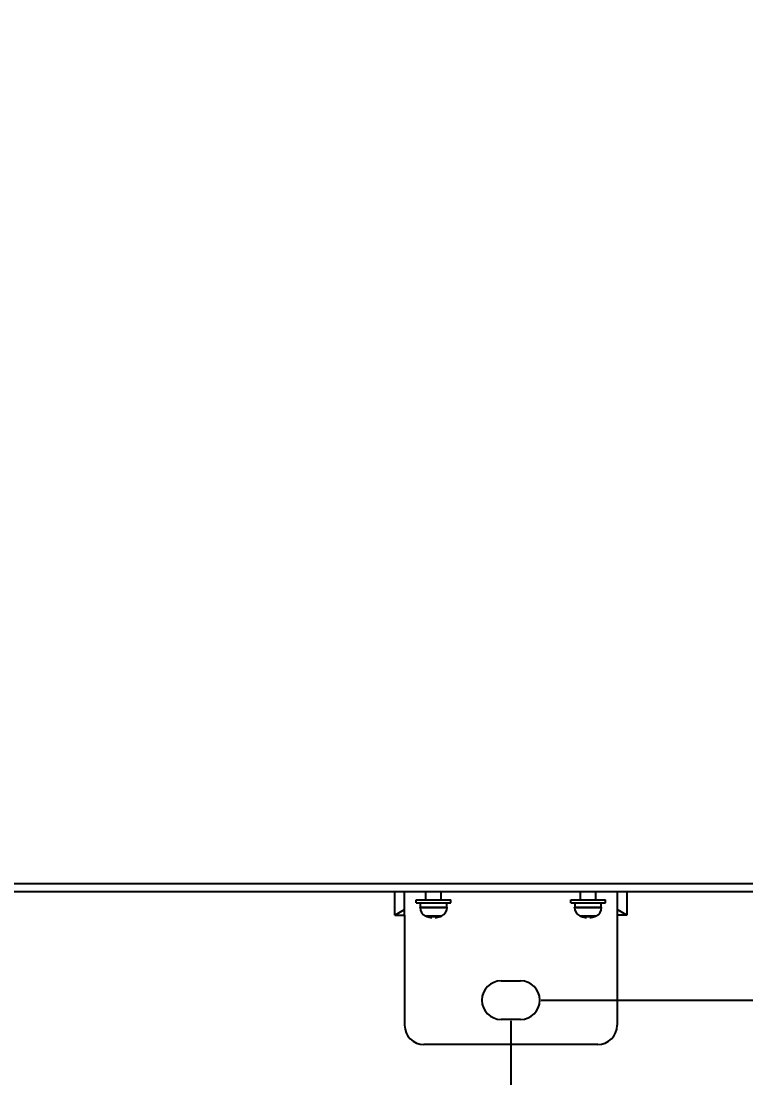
# Model space of a CAD drawing. Header units: millimetres. Extents: x 2423 to 7028, y 909 to 2460.
# Drawn here: x 6182.3 to 6369.9, y 1222.2 to 1495.9 of the extents above; entities that cross this region are included whole.
import ezdxf

# ---------------------------------------------------------------- set-up
doc = ezdxf.new("R2010")
doc.units = ezdxf.units.MM
doc.layers.add('DIM', color=2, linetype='Continuous')
doc.styles.get("Standard").update_dxf_attribs({"font": ''})
doc.styles.get('Standard').set_extended_font_data('SimSun')
doc.dimstyles.get("Standard").update_dxf_attribs({"dimscale": 6, "dimtxt": 5, "dimasz": 3, "dimexe": 0.18, "dimexo": 0.0625, "dimgap": 0.8, "dimtad": 1, "dimtoh": 1, "dimdec": 1, "dimzin": 0, "dimdsep": 46, "dimtxsty": 'Standard', "dimcen": 0.09, "dimclrd": 256, "dimclre": 256, "dimclrt": 256, "dimadec": 0, "dimazin": 2, "dimtfac": 1, "dimtdec": 1, "dimtofl": 0, "dimtmove": 0, "dimatfit": 3, "dimfxl": 0, "dimtolj": 1, "dimtzin": 0, "dimarcsym": 0})

# ---------------------------------------------------------------- blocks, each defined once
blk = doc.blocks.new('*D17')
at = {"layer": 'Defpoints', "color": 0}
for p in [(5884.05, 1237.33), (6309.05, 1237.33), (6309.05, 1188.8)]:
    blk.add_point(p, dxfattribs=at)
at = {"layer": 'DIM', "lineweight": -2}
for p, q in [((5884.05, 1236.95), (5884.05, 1187.72)), ((6309.05, 1236.95), (6309.05, 1187.72)), ((5902.05, 1188.8), (6291.05, 1188.8))]:
    blk.add_line(p, q, dxfattribs=at)
at = {"layer": 'DIM'}
for points in [[(5902.05, 1191.8), (5902.05, 1185.8), (5884.05, 1188.8)], [(6291.05, 1191.8), (6291.05, 1185.8), (6309.05, 1188.8)]]:
    blk.add_solid(points, dxfattribs=at)
at = {"layer": 'DIM', "insert": (6096.55, 1208.6), "char_height": 30, "attachment_point": 5}
blk.add_mtext('\\A1;425.0', dxfattribs=at)
blk = doc.blocks.new('*D20')
at = {"layer": 'Defpoints', "color": 0}
for p in [(6316.55, 1744.33), (6554.5, 1744.33), (6316.55, 1242.33)]:
    blk.add_point(p, dxfattribs=at)
at = {"layer": 'DIM', "lineweight": -2}
for p, q in [((6316.93, 1744.33), (6555.58, 1744.33)), ((6554.5, 1260.33), (6554.5, 1726.33)), ((6316.93, 1242.33), (6555.58, 1242.33))]:
    blk.add_line(p, q, dxfattribs=at)
at = {"layer": 'DIM'}
for points in [[(6551.5, 1726.33), (6557.5, 1726.33), (6554.5, 1744.33)], [(6551.5, 1260.33), (6557.5, 1260.33), (6554.5, 1242.33)]]:
    blk.add_solid(points, dxfattribs=at)
at = {"layer": 'DIM', "insert": (6534.7, 1493.33), "char_height": 30, "attachment_point": 5, "rotation": 90}
blk.add_mtext('\\A1;502.0', dxfattribs=at)

msp = doc.modelspace()

# ---------------------------------------------------------------- linework, layer by layer
for p, q in [((5816.55, 1270.48), (6391.55, 1270.48)), ((6380.05, 1272.48), (5828.05, 1272.48)), ((6279.05, 1264.33), (6279.05, 1270.48)), ((6281.55, 1264.33), (6281.55, 1270.48)), ((6287.05, 1268.33), (6287.05, 1270.48)), ((6291.05, 1268.33), (6291.05, 1270.48)), ((6327.05, 1268.33), (6327.05, 1270.48)), ((6331.05, 1268.33), (6331.05, 1270.48)), ((6336.55, 1270.48), (6336.55, 1264.33)), ((6339.05, 1270.48), (6339.05, 1264.33)), ((6284.55, 1268.33), (6293.55, 1268.33)), ((6284.55, 1267.53), (6284.55, 1268.33)), ((6284.55, 1267.53), (6293.55, 1267.53)), ((6285.66, 1266.43), (6285.66, 1267.53)), ((6292.44, 1266.43), (6292.44, 1267.53)), ((6293.55, 1267.53), (6293.55, 1268.33)), ((6324.55, 1268.33), (6333.55, 1268.33)), ((6324.55, 1267.53), (6324.55, 1268.33)), ((6324.55, 1267.53), (6333.55, 1267.53)), ((6325.66, 1266.43), (6325.66, 1267.53)), ((6332.44, 1266.43), (6332.44, 1267.53)), ((6333.55, 1267.53), (6333.55, 1268.33)), ((6279.05, 1264.33), (6281.55, 1265.83)), ((6285.55, 1266.43), (6292.55, 1266.43)), ((6285.55, 1266.32), (6285.55, 1266.43)), ((6285.55, 1266.32), (6292.55, 1266.32)), ((6292.55, 1266.32), (6292.55, 1266.43)), ((6325.55, 1266.43), (6332.55, 1266.43)), ((6325.55, 1266.32), (6325.55, 1266.43)), ((6325.55, 1266.32), (6332.55, 1266.32)), ((6332.55, 1266.32), (6332.55, 1266.43)), ((6339.05, 1264.33), (6336.55, 1265.83)), ((6279.05, 1264.33), (6281.55, 1264.33)), ((6281.55, 1264.33), (6281.55, 1235.83)), ((6286.94, 1264.15), (6291.17, 1264.15)), ((6287.3, 1263.99), (6287.3, 1264.01)), ((6288.61, 1263.71), (6288.61, 1264.01)), ((6289.49, 1264.01), (6289.49, 1263.71)), ((6290.8, 1264.01), (6290.8, 1263.99)), ((6326.94, 1264.15), (6331.17, 1264.15)), ((6327.3, 1263.99), (6327.3, 1264.01)), ((6328.61, 1263.71), (6328.61, 1264.01)), ((6329.49, 1264.01), (6329.49, 1263.71)), ((6330.8, 1264.01), (6330.8, 1263.99)), ((6339.05, 1264.33), (6336.55, 1264.33)), ((6336.55, 1264.33), (6336.55, 1235.83)), ((6306.55, 1247.33), (6311.55, 1247.33)), ((6311.55, 1237.33), (6306.55, 1237.33)), ((6331.55, 1230.83), (6286.55, 1230.83))]:
    msp.add_line(p, q)
for centre, radius, start, end in [((6287.95, 1266.32), 2.4, 180, 244.971), ((6290.15, 1266.32), 2.4, 295.029, 0), ((6327.95, 1266.32), 2.4, 180, 244.971), ((6330.15, 1266.32), 2.4, 295.029, 0), ((6289.05, 1268.68), 5, 244.971, 249.5127), ((6289.05, 1268.68), 4.98, 249.4302, 264.9608), ((6289.05, 1268.68), 4.68, 264.6403, 275.3597), ((6289.05, 1268.68), 4.98, 275.0392, 290.5698), ((6289.05, 1268.68), 5, 290.4873, 295.029), ((6329.05, 1268.68), 5, 244.971, 249.5127), ((6329.05, 1268.68), 4.98, 249.4302, 264.9608), ((6329.05, 1268.68), 4.68, 264.6403, 275.3597), ((6329.05, 1268.68), 4.98, 275.0392, 290.5698), ((6329.05, 1268.68), 5, 290.4873, 295.029), ((6306.55, 1242.33), 5, 90, 270), ((6311.55, 1242.33), 5, 270, 90), ((6286.55, 1235.83), 5, 180, 270), ((6331.55, 1235.83), 5, 270, 0)]:
    msp.add_arc(centre, radius, start, end)

# ---------------------------------------------------------------- dimensions: what is measured, and where the dimension line sits
at = {"layer": 'DIM'}
dim = msp.add_linear_dim(base=(6554.5, 1744.33), p1=(6316.55, 1242.33), p2=(6316.55, 1744.33), angle=90, dimstyle='Standard', dxfattribs=at)
dim.commit()
dim.dimension.update_dxf_attribs({"geometry": '*D20', "text_midpoint": (6534.7, 1493.33)})
dim = msp.add_linear_dim(base=(6309.05, 1188.8), p1=(5884.05, 1237.33), p2=(6309.05, 1237.33), dimstyle='Standard', dxfattribs=at)
dim.commit()
dim.dimension.update_dxf_attribs({"geometry": '*D17', "text_midpoint": (6096.55, 1208.6)})

doc.saveas('drawing.dxf')
